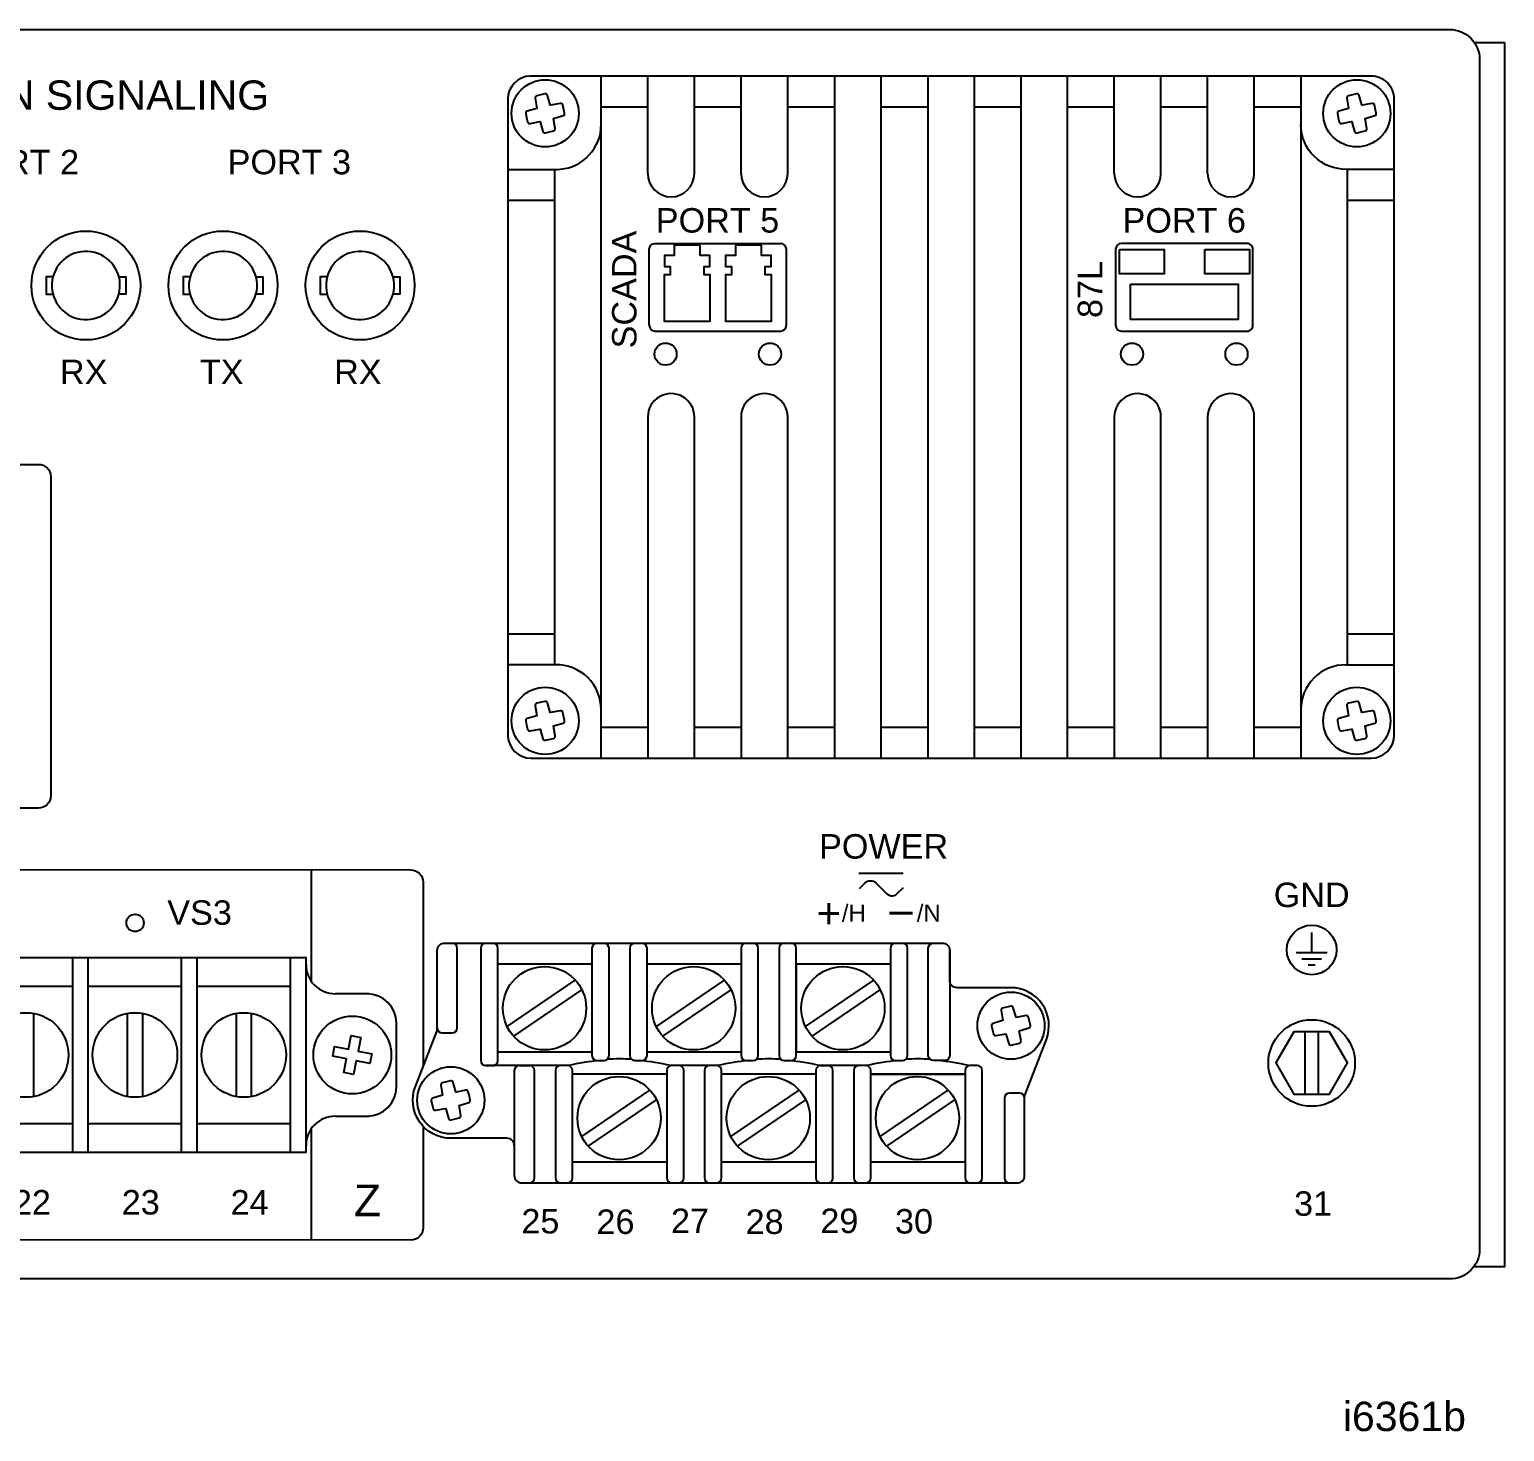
# Model space of a CAD drawing. Header units: inches. Extents: x 3.3 to 20.7, y 5.9 to 11.5.
# Drawn here: x 14.81 to 20.74, y 5.88 to 11.51 of the extents above; entities that cross this region are included whole.
import ezdxf
from ezdxf.enums import TextEntityAlignment as Align

# ---------------------------------------------------------------- set-up
doc = ezdxf.new("R2010")
doc.units = ezdxf.units.IN
doc.header["$MEASUREMENT"] = 0
doc.layers.add('DWG', color=7, linetype='Continuous')
doc.styles.add('Arial', font='arial.ttf')

msp = doc.modelspace()

# ---------------------------------------------------------------- linework, layer by layer
for points in [[(20.51681657496076, 11.51329355667247, -0.414213562373095), (20.63781657496076, 11.39229355667247), (20.63781663994193, 6.613293486236376, -0.415701394917881), (20.5168166394554, 6.492293486236377), (3.508816569423964, 6.492293554624386, -0.4142135623731193), (3.387816569423967, 6.613293554624397), (3.387816574960728, 11.39229355667247, -0.4145989712383513), (3.508684872539941, 11.51329348499671), (20.51694827738268, 11.51329348499671)], [(20.18447270138807, 11.1155934690572), (20.17744216927204, 11.15492784132984, -0.3996556551780014), (20.17815965431693, 11.1560830479848), (20.21653131771087, 11.1672280459035, 0.391792528397735), (20.22250938198509, 11.17724929680382), (20.21481651085379, 11.21013987018244, 0.3917823484332861), (20.20501401075978, 11.21647015038783), (20.16567963848713, 11.20943998493424, -0.3998975175916153), (20.16452450516467, 11.21015717664918), (20.15337914058354, 11.24852913337306, 0.3918145166464126), (20.14335781635073, 11.25450705098232), (20.11046731630459, 11.24681410651853, 0.3918076112591648), (20.10413725609665, 11.23701160642451), (20.1111672015528, 11.19767723415188, -0.399736758772524), (20.1104503031678, 11.19652202749692), (20.07207805311397, 11.18537702957822, 0.3918336306452697), (20.06610057549963, 11.1753557786779), (20.06967568086638, 11.15884709605428), (20.07379344663093, 11.14246520529928, 0.3918009305141076), (20.08359594672495, 11.13613492509388), (20.12293031899759, 11.14316509054748, -0.3997462427852812), (20.12408545232006, 11.14244789883254), (20.1352302302413, 11.10407594210865, 0.3917796854875314), (20.1452515544741, 11.0980980244994), (20.17814205452024, 11.10579096896318, 0.3918730117371313), (20.18447211472818, 11.1155934690572)], [(16.73180485527907, 10.95130249293272), (16.92680473595714, 10.95130249293272), (16.9300351786388, 10.95133153259724), (16.94165075112138, 10.95191584584721, 0.3901769491530699), (17.10680639457438, 11.13127115111051)], [(20.29430466097732, 10.95130249293272), (20.10339517213665, 10.95130249293272, -0.4207574352948309), (19.91930461967646, 11.1313026535555)], [(17.29431663887561, 10.934713270097, 0.9999073507022951), (17.48181663726599, 10.93469589754902)], [(17.66931663887561, 10.934713270097, 0.9999073507022858), (17.85681663726598, 10.93469589754902)], [(19.16931663887561, 10.934713270097, 0.9999073507022858), (19.35681663726599, 10.93469589754902)], [(19.54431663887561, 10.934713270097, 0.999907350702288), (19.73181663726599, 10.93469589754902)], [(15.05734265232878, 10.61995075848215, 10376.12174335942), (15.05739480652497, 10.61994246014636)], [(15.60834265232879, 10.61995075848215, 10376.12174335942), (15.60839480652497, 10.61994246014636)], [(16.15934265232879, 10.61995075848215, 10376.12174335942), (16.15939480652497, 10.61994246014636)], [(17.29996501184446, 10.32480253031374), (17.29996480957028, 10.629963270097, -0.414213562373095), (17.32346480957029, 10.65346327009701), (17.8276448056939, 10.653463270097)], [(17.29996480957028, 10.324802541097, 0.4142135623730992), (17.32346480957029, 10.301302541097), (17.82764480957029, 10.301302541097, 0.4142135623730909), (17.85114480957029, 10.324802541097), (17.85114480957029, 10.62997255263591)], [(17.85114480957029, 10.629963270097, 0.414213562373095), (17.82764480957029, 10.653463270097)], [(17.48181663887561, 9.956552541097006, 1.000203693949299), (17.29431664665363, 9.956514352372103)], [(17.85681663887561, 9.956552541097004, 1.000203693949306), (17.66931664665363, 9.956514352372103)], [(19.35681663887561, 9.956552541097004, 1.000203693949306), (19.16931664665363, 9.956514352372103)], [(19.73181663887561, 9.956552541097004, 1.000203693949306), (19.54431664665363, 9.956514352372103)], [(14.84461466471352, 9.765909830729166, -0.4142085966170821), (14.89461517333982, 9.715910169813368), (14.89461517333982, 8.434368557400173, -0.414213562373095), (14.84460110134546, 8.384354485405815), (3.659815470377614, 8.38435278998481, -0.4142135623730376), (3.609815809461805, 8.434352450900606), (3.609815809461805, 9.71590847439236, -0.4141341009185762), (3.659801907009561, 9.765908135308159), (14.8446146364555, 9.765909830729159)], [(17.10680489657993, 8.780302599175414, 0.4198718630968483), (16.92327531467971, 8.960302613133248)], [(20.09998829143876, 8.960302613133162, 0.4154401777930501), (19.91930393857892, 8.780226398049589)], [(16.92197270138807, 8.6745934690572), (16.91494216927204, 8.713927841329841, -0.3996556551780014), (16.91565965431693, 8.715083047984798), (16.95403131771087, 8.726228045903497, 0.391792528397735), (16.96000938198509, 8.736249296803816), (16.95231651085379, 8.769139870182439, 0.3917823484332865), (16.94251401075978, 8.775470150387836), (16.90317963848713, 8.76843998493424, -0.3998975175916153), (16.90202450516467, 8.76915717664918), (16.89087914058354, 8.807529133373063, 0.3918145166464126), (16.88085781635073, 8.81350705098232), (16.84796731630459, 8.805814106518532, 0.3918076112591646), (16.84163725609665, 8.796011606424516), (16.8486672015528, 8.756677234151876, -0.3997367587725237), (16.8479503031678, 8.755522027496921), (16.80957805311397, 8.74437702957822, 0.3918336306452695), (16.80360057549963, 8.734355778677902), (16.80717568086638, 8.717847096054278), (16.81129344663093, 8.701465205299279, 0.3918009305141076), (16.82109594672495, 8.69513492509388), (16.86043031899759, 8.702165090547478, -0.3997462427852812), (16.86158545232006, 8.701447898832537), (16.8727302302413, 8.663075942108655, 0.3917796854875314), (16.8827515544741, 8.657098024499403), (16.91564205452024, 8.664790968963185, 0.3918730117371316), (16.92197211472818, 8.674593469057202)], [(20.18447270138807, 8.6745934690572), (20.17744216927204, 8.713927841329841, -0.3996556551780014), (20.17815965431693, 8.715083047984798), (20.21653131771087, 8.726228045903497, 0.391792528397735), (20.22250938198509, 8.736249296803816), (20.21481651085379, 8.769139870182439, 0.3917823484332861), (20.20501401075978, 8.775470150387836), (20.16567963848713, 8.76843998493424, -0.3998975175916156), (20.16452450516467, 8.76915717664918), (20.15337914058354, 8.807529133373063, 0.3918145166464126), (20.14335781635073, 8.81350705098232), (20.11046731630459, 8.805814106518532, 0.3918076112591646), (20.10413725609665, 8.796011606424516), (20.1111672015528, 8.756677234151876, -0.3997367587725237), (20.1104503031678, 8.755522027496921), (20.07207805311397, 8.74437702957822, 0.3918336306452697), (20.06610057549963, 8.734355778677902), (20.06967568086638, 8.717847096054278), (20.07379344663093, 8.701465205299279, 0.3918009305141076), (20.08359594672495, 8.69513492509388), (20.12293031899759, 8.702165090547478, -0.3997462427852812), (20.12408545232006, 8.701447898832537), (20.1352302302413, 8.663075942108655, 0.3917796854875314), (20.1452515544741, 8.657098024499403), (20.17814205452024, 8.664790968963185, 0.3918730117371313), (20.18447211472818, 8.674593469057202)], [(16.39157697889537, 7.105707316466889), (16.39157697889537, 6.698327806260851, -0.4142135623731159), (16.34156290690101, 6.648313734266493), (3.65980360243057, 6.654940263865107, -0.4142135623731159), (3.609789530436212, 6.704954335859462), (3.609789530436212, 8.092923458852082, -0.414208596617103), (3.659790039062512, 8.14292311976788), (16.34157647026907, 8.13629659016927, -0.4142085966171029), (16.39157697889538, 8.086296929253471), (16.39157697889537, 7.346976360153327)], [(18.14505543086671, 8.061981065239088), (18.16646866694475, 8.083378557230686, -0.4139981497879884), (18.21185773595173, 8.083378557230686, -0.0001437901503166343), (18.25490093769805, 8.040342257338011, 0.3847105343223736), (18.29443907819249, 8.038320410132785), (18.32183240239656, 8.06571658608131)], [(16.75774668502867, 7.02765809607684, 0.4142135623730779), (16.72774668502867, 7.057658096076841), (16.50290682152197, 7.057658096076841, -0.5269038964343625), (16.36020311357368, 7.265836459026533), (16.44572762538274, 7.487022161232817, 0.09250175712104043), (16.44774650617719, 7.497841448085698), (16.44774650617719, 7.812309025055685, -0.4142135623730861), (16.47774650617719, 7.842309025055686), (18.47786639446498, 7.842309025055686, -0.4142135623730605), (18.50786639446498, 7.812309025055683), (18.50786639446499, 7.390238135505889, -0.414213562373095), (18.48786639446499, 7.37023813550589), (18.44175383062136, 7.37023813550589, -0.414213562373095), (18.42175383062136, 7.390238135505889), (18.42175383062136, 7.822309025055684, -0.414213562373095), (18.44175383062136, 7.842309025055684)], [(16.44774650617719, 7.501593688248393, 0.414213562373095), (16.46774650617719, 7.481593688248394), (16.50855067284385, 7.481593688248394, 0.414213562373095), (16.52855067284385, 7.501593688248393), (16.52855067284385, 7.822309025055686, 0.414213562373095), (16.50855067284385, 7.842309025055686)], [(16.64284410839916, 7.842309025055686, 0.414213562373095), (16.62284410839915, 7.822309025055686), (16.62284410839916, 7.369865913798515, 0.414213562373095), (16.64284410839916, 7.349865913798515), (16.6714885528436, 7.349865913798515, 0.414213562373095), (16.6914885528436, 7.369865913798515), (16.6914885528436, 7.822309025055686, 0.414213562373095), (16.6714885528436, 7.842309025055686)], [(17.08990660839916, 7.842309025055686, 0.414213562373095), (17.06990660839916, 7.822309025055686), (17.06990660839917, 7.390238135505891, 0.414213562373095), (17.08990660839916, 7.370238135505891), (17.11855105284361, 7.370238135505891, 0.414213562373095), (17.13855105284361, 7.390238135505891), (17.13855105284361, 7.822309025055686, 0.414213562373095), (17.11855105284361, 7.842309025055686)], [(17.24248021951027, 7.842309025055686, 0.414213562373095), (17.22248021951027, 7.822309025055686), (17.22248021951027, 7.390238135505891, 0.414213562373095), (17.24248021951027, 7.370238135505891), (17.27112466395472, 7.370238135505891, 0.414213562373095), (17.29112466395472, 7.390238135505891), (17.29112466395472, 7.822309025055686, 0.414213562373095), (17.27112466395472, 7.842309025055686)], [(17.68954271951028, 7.842309025055686, 0.414213562373095), (17.66954271951028, 7.822309025055686), (17.66954271951028, 7.390238135505891, 0.414213562373095), (17.68954271951028, 7.370238135505891), (17.71818716395473, 7.370238135505891, 0.414213562373095), (17.73818716395473, 7.390238135505891), (17.73818716395472, 7.822309025055686, 0.414213562373095), (17.71818716395472, 7.842309025055686)], [(17.84211633062139, 7.842309025055686, 0.414213562373095), (17.82211633062139, 7.822309025055686), (17.82211633062139, 7.390238135505891, 0.414213562373095), (17.84211633062139, 7.370238135505891), (17.87076077506584, 7.370238135505891, 0.414213562373095), (17.89076077506584, 7.390238135505891), (17.89076077506583, 7.822309025055686, 0.414213562373095), (17.87076077506583, 7.842309025055686)], [(18.28918021951027, 7.842309025055686, 0.414213562373095), (18.26918021951028, 7.822309025055686), (18.26918021951028, 7.390238135505891, 0.414213562373095), (18.28918021951028, 7.370238135505891), (18.31782466395472, 7.370238135505891, 0.414213562373095), (18.33782466395472, 7.390238135505891), (18.33782466395472, 7.822309025055686, 0.414213562373095), (18.31782466395472, 7.842309025055686)], [(16.77774668502867, 7.349865913798515, 0.414213562373095), (16.75774668502867, 7.329865913798516), (16.75774668502867, 7.02765809607684), (16.75774668502867, 6.908308981266453, 0.414213562373095), (16.78774668502867, 6.878308981266452), (18.77886633062137, 6.87830898126645, 0.414213562373095), (18.80886633062137, 6.908308981266451), (18.80886633062137, 7.222775799618965, -0.0925017571210466), (18.81088521141583, 7.233595086471844), (18.89641001655483, 7.454781547295603, 0.5269038964343592), (18.75370630860654, 7.662959910245295), (18.53786639446499, 7.662959910245295, -0.414213562373095), (18.50786639446499, 7.692959910245296), (18.50786639446499, 7.812309025055683)], [(15.92041913417141, 7.75649185542213, 0.4142135623731013), (16.03841913417142, 7.63849185542213)], [(16.28366913417141, 7.520491855422131, 0.4142135623730929), (16.16566913417141, 7.638491855422131)], [(18.75326857289141, 7.588513576922356), (18.72037807284528, 7.580820559126087, 0.3918076112591646), (18.71404801263733, 7.571018059032072), (18.72107795809348, 7.531683686759431, -0.399736758772524), (18.72036105970848, 7.530528480104477), (18.68198880965465, 7.519383482185777, 0.3918336306452697), (18.67601133204032, 7.509362231285456), (18.67958643740706, 7.492853548661834), (18.68370420317162, 7.476471657906833, 0.3918009305141076), (18.69350670326563, 7.470141377701436), (18.73284107553827, 7.477171543155032, -0.3997462427852815), (18.73399620886074, 7.476454351440092), (18.74514098678198, 7.438082394716211, 0.3917796854875317), (18.75516231101479, 7.432104477106959), (18.78805281106093, 7.439797421570741, 0.3918730117371313), (18.79438287126887, 7.449599921664756)], [(18.79438345792875, 7.449599921664756), (18.78735292581273, 7.488934293937398, -0.3996556551780012), (18.78807041085761, 7.490089500592353), (18.82644207425155, 7.501234498511053, 0.391792528397735), (18.83242013852577, 7.511255749411374), (18.82472726739448, 7.544146322789995, 0.3917823484332861), (18.81492476730046, 7.550476602995392), (18.77559039502782, 7.543446437541796, -0.3998975175916156), (18.77443526170535, 7.544163629256738), (18.76328989712422, 7.582535585980619, 0.3918145166464126), (18.75326857289141, 7.588513503589875)], [(17.10256163720182, 7.37023813550589, 0.03581944278258247), (16.97508439258643, 7.349865918603511)], [(17.2293536783692, 7.375148605437938, 0.03038910950689478), (17.13163054400501, 7.375107804678086)], [(17.38657050369752, 7.349865918603509, 0.03581944278258481), (17.25909325908212, 7.37023813550589)], [(17.70219774831294, 7.37023813550589, 0.03581944278258247), (17.57472050369755, 7.349865918603511)], [(17.82898978948031, 7.375148605437938, 0.03038910950689478), (17.73126665511613, 7.375107804678086)], [(17.98620661480864, 7.349865918603509, 0.03581944278258481), (17.85872937019324, 7.37023813550589)], [(18.30183663720182, 7.370238135505888, 0.03581944278258247), (18.17435939258643, 7.349865918603509)], [(18.42862867836919, 7.375148605437936, 0.03038910950689478), (18.33090554400501, 7.375107804678084)], [(18.58584550369752, 7.349865918603507, 0.03581944278258481), (18.45836825908212, 7.370238135505888)], [(16.81854390725089, 6.878308981266452, 0.414213562373095), (16.83854390725089, 6.898308981266451), (16.83854390725089, 7.329865913798516, 0.414213562373095), (16.81854390725089, 7.349865913798515)], [(16.94264827506582, 7.349865913798515, 0.414213562373095), (16.92264827506582, 7.329865913798516), (16.92264827506582, 6.898308981266451, 0.414213562373095), (16.94264827506582, 6.878308981266452), (16.97129271951027, 6.878308981266452, 0.414213562373095), (16.99129271951027, 6.898308981266451), (16.99129271951027, 7.329865913798516, 0.414213562373095), (16.97129271951027, 7.349865913798515)], [(17.39023994173249, 7.349865913798515, 0.414213562373095), (17.37023994173249, 7.329865913798516), (17.3702399417325, 6.898308981266451, 0.414213562373095), (17.3902399417325, 6.878308981266452)], [(17.41888438617694, 6.878308981266452, 0.414213562373095), (17.43888438617694, 6.898308981266451), (17.43888438617694, 7.329865913798516, 0.414213562373095), (17.41888438617694, 7.349865913798515)], [(17.54228438617694, 7.349865913798515, 0.414213562373095), (17.52228438617694, 7.329865913798516), (17.52228438617694, 6.898308981266451, 0.414213562373095), (17.54228438617694, 6.878308981266452)], [(17.57092883062139, 6.878308981266452, 0.414213562373095), (17.59092883062139, 6.898308981266451), (17.59092883062139, 7.329865913798516, 0.414213562373095), (17.57092883062138, 7.349865913798515)], [(17.98987605284361, 7.349865913798515, 0.414213562373095), (17.96987605284361, 7.329865913798516), (17.96987605284361, 6.898308981266451, 0.414213562373095), (17.98987605284361, 6.878308981266452)], [(18.01852049728806, 6.878308981266452, 0.414213562373095), (18.03852049728806, 6.898308981266451), (18.03852049728806, 7.329865913798516, 0.414213562373095), (18.01852049728805, 7.349865913798515)], [(18.14192327506582, 7.349865913798514, 0.414213562373095), (18.12192327506582, 7.329865913798514), (18.12192327506582, 6.89830898126645, 0.414213562373095), (18.14192327506582, 6.87830898126645)], [(18.17056771951027, 6.87830898126645, 0.414213562373095), (18.19056771951027, 6.89830898126645), (18.19056771951027, 7.329865913798514, 0.414213562373095), (18.17056771951026, 7.349865913798514)], [(18.61815938617694, 6.87830898126645, 0.414213562373095), (18.63815938617694, 6.89830898126645), (18.63815938617694, 7.329865913798514, 0.414213562373095), (18.61815938617693, 7.349865913798514), (18.58951494173249, 7.349865913798514, 0.414213562373095), (18.56951494173249, 7.329865913798514), (18.56951494173249, 6.89830898126645, 0.414213562373095), (18.58951494173249, 6.87830898126645)], [(16.16566913417141, 7.146491855422131, 0.4142135623730929), (16.28366913417141, 7.264491855422132)], [(16.46222967219975, 7.271018084657378), (16.46926020431578, 7.231683712384735, -0.3996556551780024), (16.4685427192709, 7.230528505729783), (16.43017105587696, 7.219383507811083, 0.391792528397735), (16.42419299160273, 7.209362256910762), (16.43188586273403, 7.176471683532137, 0.3917823484332864), (16.44168836282805, 7.170141403326742), (16.48102273510069, 7.177171568780336, -0.3998975175916137), (16.48217786842315, 7.176454377065397), (16.49332323300429, 7.138082420341515, 0.3918145166464134), (16.5033445572371, 7.132104502732258)], [(16.50334455723709, 7.132104429399776), (16.53623505728323, 7.139797447196045, 0.3918076112591659), (16.54256511749117, 7.14959994729006), (16.53553517203503, 7.188934319562703, -0.3997367587725233), (16.53625207042003, 7.190089526217658), (16.57462432047385, 7.201234524136357, 0.3918336306452707), (16.58060179808819, 7.21125577503668), (16.57702669272144, 7.227764457660301), (16.57290892695689, 7.244146348415301, 0.3918009305141054), (16.56310642686288, 7.250476628620699), (16.52377205459023, 7.243446463167102, -0.3997462427852821), (16.52261692126777, 7.244163654882041), (16.51147214334652, 7.282535611605924, 0.3917796854875304), (16.50145081911372, 7.288513529215177), (16.46856031906758, 7.280820584751394, 0.3918730117371316), (16.46223025885964, 7.271018084657378)], [(18.80886633062137, 7.219024318073741, 0.414213562373095), (18.78886633062137, 7.23902431807374), (18.74806216395471, 7.23902431807374, 0.414213562373095), (18.72806216395471, 7.219024318073741), (18.72806216395472, 6.89830898126645, 0.414213562373095), (18.74806216395471, 6.87830898126645)], [(16.03841913417141, 7.146491855422131, 0.4142135623730971), (15.92041913417141, 7.02849185542213)]]:
    msp.add_lwpolyline(points, format="xyb")
for points in [[(20.61479526095917, 11.46089680989583), (20.73779466417098, 11.46089680989583), (20.73779466417098, 6.540896945529513), (20.61261325412334, 6.540896945529513)], [(17.10680489657993, 8.585302571832369), (17.10680489657993, 11.32630253423357)], [(17.29431674653569, 10.93471321790677), (17.29431674653569, 11.32630253423357)], [(17.48181676718611, 10.93471321790677), (17.48181676718611, 11.32630253423357)], [(17.66931678783654, 10.93471321790677), (17.66931678783654, 11.32630253423357)], [(17.85681680848697, 10.93471321790677), (17.85681680848697, 11.32630253423357)], [(18.0443168291374, 11.32630253423357), (18.0443168291374, 8.585302571832369)], [(18.23181684978783, 8.585302571832369), (18.23181684978783, 11.32630253423357)], [(18.41931687043825, 11.32630253423357), (18.41931687043825, 8.585302571832369)], [(18.60681689108868, 8.585302571832369), (18.60681689108868, 11.32630253423357)], [(18.79431691173911, 11.32630253423357), (18.79431691173911, 8.585302571832369)], [(18.98181634572965, 8.585302571832369), (18.98181634572965, 11.32630253423357)], [(19.16931636638008, 10.93471321790677), (19.16931636638008, 11.32630253423357)], [(19.35681638703051, 10.93471321790677), (19.35681638703051, 11.32630253423357)], [(19.54431640768093, 10.93471321790677), (19.54431640768093, 11.32630253423357)], [(19.73181642833136, 10.93471321790677), (19.73181642833136, 11.32630253423357)], [(19.91930461967646, 11.32630253423357), (19.91930461967646, 8.585302571832369)], [(17.29430643717445, 11.20130666097005), (17.10680643717445, 11.20130666097005)], [(17.66930643717445, 11.20130666097005), (17.48180643717445, 11.20130666097005)], [(18.04430643717445, 11.20130666097005), (17.85680643717445, 11.20130666097005)], [(18.41930643717445, 11.20130666097005), (18.23180643717445, 11.20130666097005)], [(18.79430643717445, 11.20130666097005), (18.60680643717445, 11.20130666097005)], [(19.16930643717445, 11.20130666097005), (18.98180643717445, 11.20130666097005)], [(19.54430643717445, 11.20130666097005), (19.35680643717445, 11.20130666097005)], [(19.91930643717445, 11.20130666097005), (19.73180643717445, 11.20130666097005)], [(16.9193048759295, 10.95130249293272), (16.9193048759295, 8.960302613133223)], [(20.10680464032689, 8.960302613133223), (20.10680464032689, 10.95130249293272)], [(16.91930643717445, 10.82630666097005), (16.73180643717445, 10.82630666097005)], [(20.29430643717445, 10.82630666097005), (20.10680643717445, 10.82630666097005)], [(14.90328121872628, 10.51964834385087), (14.87584262236595, 10.51964834385087), (14.87584262236595, 10.4496483791631), (14.9033373914107, 10.4496483791631)], [(15.16834779665455, 10.51964834385087), (15.19584263903179, 10.51964834385087), (15.19584263903179, 10.4496483791631), (15.16840396933897, 10.4496483791631)], [(15.45428121872628, 10.51964834385087), (15.42684262236595, 10.51964834385087), (15.42684262236595, 10.4496483791631), (15.4543373914107, 10.4496483791631)], [(15.71934779665455, 10.51964834385087), (15.74684263903179, 10.51964834385087), (15.74684263903179, 10.4496483791631), (15.71940396933898, 10.4496483791631)], [(16.00528121872628, 10.51964834385087), (15.97784262236595, 10.51964834385087), (15.97784262236595, 10.4496483791631), (16.0053373914107, 10.4496483791631)], [(16.27034779665455, 10.51964834385087), (16.29784263903179, 10.51964834385087), (16.29784263903179, 10.4496483791631), (16.27040396933898, 10.4496483791631)], [(17.29431674653569, 9.956552597701723), (17.29431674653569, 8.585302571832369)], [(17.48181676718611, 8.585302571832369), (17.48181676718611, 9.956552597701723)], [(17.66931678783654, 9.956552597701723), (17.66931678783654, 8.585302571832369)], [(17.85681680848697, 8.585302571832369), (17.85681680848697, 9.956552597701723)], [(19.16931636638008, 9.956552597701723), (19.16931636638008, 8.585302571832369)], [(19.35681638703051, 8.585302571832369), (19.35681638703051, 9.956552597701723)], [(19.54431640768093, 9.956552597701723), (19.54431640768093, 8.585302571832369)], [(19.73181642833136, 8.585302571832369), (19.73181642833136, 9.956552597701723)], [(16.73180643717445, 9.085300021701388), (16.91930643717445, 9.085300021701388)], [(20.10680643717445, 9.085300021701388), (20.29430643717445, 9.085300021701388)], [(16.92680473595714, 8.960302613133223), (16.73180485527907, 8.960302613133223)], [(20.09930478029925, 8.960302613133223), (20.29430466097732, 8.960302613133223)], [(17.10680643717445, 8.71030002170139), (17.29430643717445, 8.71030002170139)], [(17.48180643717445, 8.71030002170139), (17.66930643717445, 8.71030002170139)], [(17.85680643717445, 8.71030002170139), (18.04430643717445, 8.71030002170139)], [(18.23180643717445, 8.71030002170139), (18.41930643717445, 8.71030002170139)], [(18.60680643717445, 8.71030002170139), (18.79430643717445, 8.71030002170139)], [(18.98180643717445, 8.71030002170139), (19.16930643717445, 8.71030002170139)], [(19.35680643717445, 8.71030002170139), (19.54430643717445, 8.71030002170139)], [(19.73180643717445, 8.71030002170139), (19.91930643717445, 8.71030002170139)], [(15.94156392415362, 8.136298285590277), (15.94156392415362, 7.689644707573784)], [(18.14289855957029, 8.122993469238281), (18.32011922200528, 8.122993469238281)], [(19.96280029054071, 7.804513263781424), (19.96280029054071, 7.884509095093918)], [(14.9829188671426, 7.002491859847896), (14.9829188671426, 7.782491895887587)], [(15.04541926513267, 7.002491859847896), (15.04541926513267, 7.782491895887587)], [(15.42041930643353, 7.002491859847896), (15.42041930643353, 7.782491895887587)], [(15.48291911776371, 7.002491859847896), (15.48291911776371, 7.782491895887587)], [(15.85791915906456, 7.002491859847896), (15.85791915906456, 7.782491895887587)], [(19.90051695720739, 7.804513263781424), (20.02508362387404, 7.804513263781424)], [(19.92341209609627, 7.779502326877796), (20.00218848498515, 7.779502326877796)], [(17.06990660839916, 7.756807570184922), (16.6914885528436, 7.756807570184924)], [(17.66954271951028, 7.756807570184922), (17.29112466395472, 7.756807570184922)], [(17.89076077506581, 7.756807570184922), (17.89076077506581, 7.405028599371034)], [(18.26918021951028, 7.756807570184922), (17.89076216395472, 7.756807570184924)], [(19.94835515165183, 7.754518993544457), (19.9772454294296, 7.754518993544457)], [(14.9829188671426, 7.667491891044122), (14.60791941250164, 7.667491891044122)], [(15.42041930643353, 7.667491891044122), (15.04541926513267, 7.667491891044122)], [(15.85791915906456, 7.667491891044122), (15.48291911776371, 7.667491891044122)], [(16.72895151606861, 7.506299651976137), (17.00299999556655, 7.693151012371334)], [(16.75542833045999, 7.467467006211477), (17.0294768961677, 7.654318218096334)], [(17.32858762717973, 7.506299651976137), (17.60263610667766, 7.693151012371336)], [(17.35506444157111, 7.467467006211479), (17.62911300727882, 7.654318218096334)], [(17.92822512717973, 7.506299651976137), (18.20227360667766, 7.693151012371334)], [(17.95470194157111, 7.467467006211477), (18.22875050727881, 7.654318218096334)], [(16.17491907038787, 7.638491826055349), (16.03841915391322, 7.638491826055349)], [(14.82541887326264, 7.559823888167413), (14.82541887326264, 7.22515986756807)], [(15.20291925901264, 7.22515986756807), (15.20291925901264, 7.559823888167413)], [(15.26291931255357, 7.559823888167413), (15.26291931255357, 7.22515986756807)], [(15.64041911164367, 7.22515986756807), (15.64041911164367, 7.559823888167413)], [(15.7004191651846, 7.559823888167413), (15.7004191651846, 7.22515986756807)], [(16.28366909409832, 7.264491819868668), (16.28366909409832, 7.520491862534329)], [(19.93581305609806, 7.485297309027778), (19.93581305609806, 7.235297309027778)], [(19.98980882432723, 7.235297309027778), (19.98980882432723, 7.485297309027778)], [(16.6914885528436, 7.405028599371034), (17.06990660839916, 7.405028599371034)], [(17.24308353496688, 7.370238135505891), (17.24217938517011, 7.370246509749368)], [(17.29112466395472, 7.405028599371034), (17.66954271951028, 7.405028599371034)], [(17.89076216395472, 7.405028599371034), (18.26918021951028, 7.405028599371034)], [(16.97508438617694, 7.349865913798515), (16.64351986660812, 7.349865913798515)], [(16.77956338877224, 7.349865913798515), (16.82036061099446, 7.349865913798515)], [(17.37023994173249, 7.315075636899364), (16.99129271951027, 7.315075636899364)], [(17.57472049728803, 7.349865913798515), (17.38657049728803, 7.349865913798515)], [(17.96987605284361, 7.315075636899364), (17.59092883062139, 7.315075636899362)], [(18.17377466395471, 7.349865913798515), (17.98562327506583, 7.349865913798515)], [(18.17435799728806, 7.349865913798515), (17.98620663532294, 7.349865913798515), (18.01963422210557, 7.349865913798515)], [(18.56951494173249, 7.315075636899364), (18.19056771951027, 7.315075636899362), (18.56898577506583, 7.315075636899362)], [(17.02875568273528, 7.064567718690578), (17.30280416223322, 7.251419079085775)], [(17.6283917938464, 7.064567718690578), (17.90244027334433, 7.251419079085773)], [(18.22803068273528, 7.064567718690576), (18.50207916223321, 7.251419079085773)], [(17.05523249712666, 7.025735072925917), (17.32928106283437, 7.212586284810774)], [(17.65486860823778, 7.025735072925917), (17.92891717394549, 7.212586284810774)], [(18.25450749712665, 7.025735072925915), (18.52855606283436, 7.212586284810772)], [(14.60791941250164, 7.117491864691361), (14.9829188671426, 7.117491864691361)], [(15.04541926513267, 7.117491864691361), (15.42041930643353, 7.117491864691361)], [(15.48291911776371, 7.117491864691361), (15.85791915906456, 7.117491864691361)], [(16.03841915391322, 7.146491856347649), (16.17491907038787, 7.146491856347649)], [(15.94156392415362, 7.094563802083333), (15.94156392415362, 6.648313734266493)], [(16.99129271951027, 6.963242312454087), (17.37023994173249, 6.963242312454087)], [(17.59092883062139, 6.963242312454087), (17.96987605284361, 6.963242312454087)], [(18.19056771951027, 6.963242312454085), (18.56898577506583, 6.963242312454085)]]:
    msp.add_lwpolyline(points)
for points in [[(16.82244861942426, 11.32627268882194, 0.4068115463200696), (16.73180480957028, 11.23330253943324), (16.73180485527907, 8.678302537488829, 0.414213562373095), (16.82480482093553, 8.585302571832369), (20.2013049886508, 8.585302571832369, 0.4142126044933824), (20.29430466097732, 8.678302537488829), (20.29430480957029, 11.233302541097, 0.4142187378197179), (20.20130480957028, 11.32630254109701)], [(16.88085781635073, 11.25450705098232), (16.84796731630459, 11.24681410651853, 0.3918076112591648), (16.84163725609665, 11.23701160642451), (16.8486672015528, 11.19767723415188, -0.399736758772524), (16.8479503031678, 11.19652202749692), (16.80957805311397, 11.18537702957822, 0.3918336306452697), (16.80360057549963, 11.1753557786779), (16.80717568086638, 11.15884709605428), (16.81129344663093, 11.14246520529928, 0.3918009305141076), (16.82109594672495, 11.13613492509388), (16.86043031899759, 11.14316509054748, -0.3997462427852812), (16.86158545232006, 11.14244789883254), (16.8727302302413, 11.10407594210865, 0.3917796854875314), (16.8827515544741, 11.0980980244994), (16.91564205452024, 11.10579096896318, 0.3918730117371313), (16.92197211472818, 11.1155934690572), (16.91494216927204, 11.15492784132984, -0.3996556551780014), (16.91565965431693, 11.1560830479848), (16.95403131771087, 11.1672280459035, 0.391792528397735), (16.96000938198509, 11.17724929680382), (16.95231651085379, 11.21013987018244, 0.3917823484332861), (16.94251401075978, 11.21647015038783), (16.90317963848713, 11.20943998493424, -0.3998975175916153), (16.90202450516467, 11.21015717664918), (16.89087914058354, 11.24852913337306, 0.3918145166464126)], [(19.72655477778177, 10.32480254099798), (19.72655477778177, 10.62996325242207, 0.4142140193644009), (19.70305479592223, 10.65346327094785), (19.19805480972516, 10.65346327094785, 0.4142131053819357), (19.17455482786563, 10.62996325242207), (19.17455482786563, 10.32480254099798, 0.4142133338774085), (19.19805480972516, 10.30130254080532), (19.70305479592223, 10.30130254080532, 0.4142137908688188)]]:
    msp.add_lwpolyline(points, format="xyb", close=True)
for points in [[(17.50469374416795, 10.6470531216268), (17.40036041083463, 10.6470531216268), (17.40036041083463, 10.64271978840289), (17.40036041083463, 10.605705900449), (17.36099929972336, 10.605705900449), (17.36099929972336, 10.56042812381514), (17.38461041083461, 10.56042812381514), (17.38461041083461, 10.55502395728512), (17.38461041083461, 10.55413506841861), (17.38461041083461, 10.53484340223916), (17.38461041083461, 10.52696840243833), (17.36001318861225, 10.52696840243833), (17.36001318861225, 10.34192674044611), (17.54504096639003, 10.34192674044611), (17.54504096639003, 10.52696840243833), (17.52044374416795, 10.52696840243833), (17.52044374416795, 10.53484340223916), (17.52044374416795, 10.55413506841861), (17.52044374416795, 10.55423229063845), (17.52044374416795, 10.56042812381514), (17.54407013305684, 10.56042812381514), (17.54407013305684, 10.605705900449), (17.50469374416795, 10.605705900449), (17.50469374416795, 10.64271978840289)], [(17.75076318861225, 10.6470531216268), (17.64643124416796, 10.6470531216268), (17.64643124416796, 10.64271978840289), (17.64643124416796, 10.605705900449), (17.60705485527907, 10.605705900449), (17.60705485527907, 10.56042812381514), (17.63067985527906, 10.56042812381514), (17.63067985527906, 10.55502395728512), (17.63067985527906, 10.55413506841861), (17.63067985527906, 10.53484340223916), (17.63067985527906, 10.52696840243833), (17.60607013305684, 10.52696840243833), (17.60607013305684, 10.34192674044611), (17.79111041083461, 10.34192674044611), (17.79111041083461, 10.52696840243833), (17.76650068861239, 10.52696840243833), (17.76650068861239, 10.53484340223916), (17.76650068861239, 10.55413506841861), (17.76650068861239, 10.55423229063845), (17.76650068861239, 10.56042812381514), (17.7901242997235, 10.56042812381514), (17.7901242997235, 10.605705900449), (17.75076318861225, 10.605705900449), (17.75076318861225, 10.64271978840289)], [(19.18972805258324, 10.62985373035394), (19.37025745375886, 10.62985373035394), (19.37025745375886, 10.5314285173704), (19.18972805258324, 10.5314285173704)], [(19.53278638181448, 10.62985373035394), (19.7133157829901, 10.62985373035394), (19.7133157829901, 10.5314285173704), (19.53278638181448, 10.5314285173704)], [(19.2340194075924, 10.49048363536917), (19.66709027138749, 10.49048363536917), (19.66709027138749, 10.34789019720407), (19.2340194075924, 10.34789019720407)], [(13.23291886995857, 7.002491859847896), (15.92041897039474, 7.002491859847896), (15.92041897039474, 7.782491895887587), (13.23291886995857, 7.782491895887587)], [(16.14118436676071, 7.46326839691802), (16.13019564037008, 7.408192106497361), (16.18527185745826, 7.397203673436677), (16.17744581453204, 7.35797680658879), (16.12236959744387, 7.368965239649474), (16.11138087105324, 7.3138890225613), (16.07215385754038, 7.321715358817462), (16.08314258393101, 7.376791575905636), (16.02768386459487, 7.387856348084444), (16.03550990752108, 7.427083288264817), (16.09096862685723, 7.416018442753523), (16.10195735324785, 7.471094659841697)], [(20.03498840332029, 7.485297309027778), (19.89064928490808, 7.485309372079666), (19.81846927879259, 7.360314060300785), (19.89062839108931, 7.235306685470015), (20.03496750950152, 7.235294622418127), (20.10714751561701, 7.360289934197008)]]:
    msp.add_lwpolyline(points, close=True)
for centre, radius in [((16.88180480957029, 11.176302541097), 0.1349999999999998), ((20.14430480957029, 11.176302541097), 0.134999999999998), ((15.03584259372287, 10.48459837171766), 0.2189999999999994), ((15.58684259372287, 10.48459837171766), 0.2189999999999994), ((16.13784259372287, 10.48459837171766), 0.2189999999999994), ((17.36555480957029, 10.208802541097), 0.04449335734049509), ((17.78555480957029, 10.208802541097), 0.04450000000000109), ((19.24055480957029, 10.208802541097), 0.04450000000000109), ((19.66055480957029, 10.208802541097), 0.04450000000000109), ((16.88180480957029, 8.735302541097003), 0.1350000000000016), ((20.14430480957029, 8.735302541097003), 0.1350000000000016), ((15.23355695936415, 7.923334032698357), 0.035), ((19.96280029054071, 7.814553218978848), 0.1), ((16.87921417722209, 7.580308993704559), 0.167499999999998), ((17.47885028833321, 7.580308993704561), 0.167499999999998), ((18.07848778833321, 7.580308993704559), 0.167499999999998), ((18.75421556611097, 7.510308993704559), 0.1349999999999987), ((14.79541913417141, 7.39249185542213), 0.1699999999999917), ((15.23291913417141, 7.39249185542213), 0.1699999999999917), ((15.67041913417141, 7.392491855422131), 0.1699999999999909), ((16.10666913417141, 7.392491855422135), 0.1565000000000012), ((19.9628166388756, 7.360297273846115), 0.1739999999999995), ((16.50239756401754, 7.210309012617575), 0.1349999999999987), ((17.17901834388876, 7.138577060418999), 0.167499999999998), ((17.77865445499987, 7.138577060418998), 0.167499999999998), ((18.37829334388876, 7.138577060418998), 0.167499999999998)]:
    msp.add_circle(centre, radius)

# ---------------------------------------------------------------- texts
at = {"style": 'Arial'}
for s, height, p in [('PROTECTION SIGNALING', 0.118, (14.76026742532355, 11.19061492702704)), ('PORT 2', 0.09833333333333333, (14.76029502071849, 10.93143745017619)), ('PORT 5', 0.09833333333333333, (17.57451400636864, 10.69724571068249)), ('PORT 6', 0.09833333333333333, (19.450554948206, 10.69724571068249)), ('VS3', 0.09833333333333333, (15.49265570355683, 7.915633082517751))]:
    msp.add_text(s, height=height, dxfattribs=at).set_placement(p, align=Align.CENTER)
for s, height, p in [('PORT 3', 0.09833333333333333, (15.60536483270934, 10.93143745017619)), ('RX', 0.09833333333333333, (14.93152314434128, 10.0882386249437)), ('TX', 0.09833333333333333, (15.49391755224319, 10.0882386249437)), ('RX', 0.09833333333333333, (16.03353323548712, 10.0882386249437)), ('POWER', 0.09833333333333333, (17.98264715478703, 8.181541190953107)), ('GND', 0.09833333333333333, (19.81016699080778, 7.986795103143468)), ('+', 0.12, (17.97254006561246, 7.902682977679438)), ('/H', 0.06883333333333332, (18.07440140283769, 7.928221824348956)), ('–', 0.12, (18.26535318024296, 7.918179720775566)), ('/N', 0.06883333333333332, (18.37553530040714, 7.928221824348956)), ('22', 0.09833333333333333, (14.74228192491053, 6.751408657431091)), ('23', 0.09833333333333333, (15.17978192491053, 6.751408657431091)), ('24', 0.09833333333333333, (15.61728192491053, 6.751408657431091)), ('Z', 0.1278333333333333, (16.11281464858387, 6.74414783983183)), ('31', 0.09833333333333333, (19.8919284364737, 6.746310556143609)), ('25', 0.09833333333333333, (16.78608337924307, 6.675167203394064)), ('26', 0.09833333333333333, (17.08786831847917, 6.673276891350232)), ('27', 0.09833333333333333, (17.38756449903473, 6.676911177927945)), ('28', 0.09833333333333333, (17.68755907368751, 6.673276891350232)), ('29', 0.09833333333333333, (17.98787916917362, 6.676844101984333)), ('30', 0.09833333333333333, (18.2878737438264, 6.674953789940501))]:
    msp.add_text(s, height=height, dxfattribs=at).set_placement(p)
for s, p in [('SCADA', (17.2487811802877, 10.46848450475249)), ('87L', (19.12078685674816, 10.46848450475249))]:
    msp.add_text(s, height=0.09833333333333333, rotation=90, dxfattribs=at).set_placement(p, align=Align.CENTER)
at = {"layer": 'DWG', "style": 'Arial'}
msp.add_text('i6361b', height=0.118, dxfattribs=at).set_placement((20.08794288578385, 5.881155566084435))

doc.saveas('drawing.dxf')
